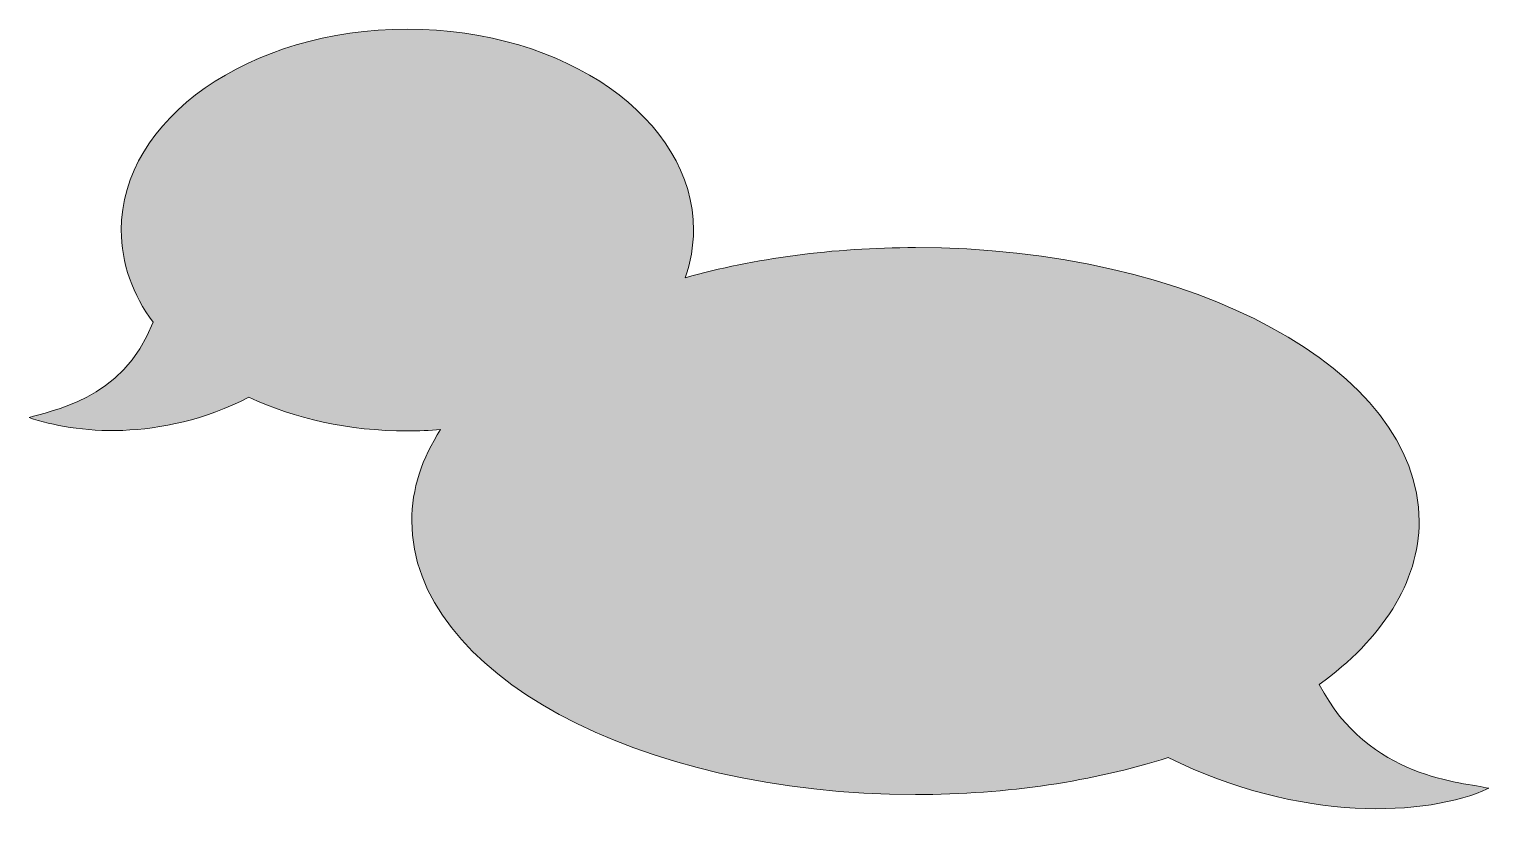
# Model space of a CAD drawing. Header units: inches. Extents: x 0 to 102, y -1 to 54.
import ezdxf

# ---------------------------------------------------------------- set-up
doc = ezdxf.new("R2010")
doc.units = ezdxf.units.IN
doc.header["$MEASUREMENT"] = 0
doc.layers.add('Layer 1', color=7, linetype='Continuous')

msp = doc.modelspace()

# ---------------------------------------------------------------- hatches: boundary and pattern name
at = {"layer": 'Layer 1', "true_color": 0xbbb3ae}
h = msp.add_hatch(color=253, dxfattribs=at)
h.dxf.hatch_style = 2
edge = h.paths.add_edge_path()
edge.add_spline(control_points=[(101.6, 1.42), (99.86, 1.86), (93.22, 2.03), (89.8, 8.65), (94.17, 11.82), (96.75, 15.77), (96.75, 20.03), (96.75, 30.55), (81.06, 39.08), (61.69, 39.08), (55.92, 39.08), (50.47, 38.32), (45.67, 36.98), (46.04, 38.04), (46.24, 39.16), (46.24, 40.3), (46.24, 48.03), (37.32, 54.29), (26.32, 54.29), (15.33, 54.29), (6.41, 48.03), (6.41, 40.3), (6.41, 37.98), (7.21, 35.8), (8.63, 33.88), (6.52, 28.35), (1.32, 27.72), (0, 27.24), (3.18, 26.14), (9.09, 25.5), (15.3, 28.65), (18.46, 27.17), (22.25, 26.31), (26.32, 26.31), (27.11, 26.31), (27.88, 26.34), (28.64, 26.41), (27.34, 24.41), (26.63, 22.27), (26.63, 20.03), (26.63, 9.51), (42.33, 0.99), (61.69, 0.99), (68.11, 0.99), (74.12, 1.92), (79.29, 3.56), (88.52, -0.98), (97.3, -0.56), (101.6, 1.42)], knot_values=[0, 0, 0, 0, 1, 1, 1, 2, 2, 2, 3, 3, 3, 4, 4, 4, 5, 5, 5, 6, 6, 6, 7, 7, 7, 8, 8, 8, 9, 9, 9, 10, 10, 10, 11, 11, 11, 12, 12, 12, 13, 13, 13, 14, 14, 14, 15, 15, 15, 16, 16, 16, 16], degree=3, periodic=1)

# ---------------------------------------------------------------- linework, layer by layer
at = {"layer": 'Layer 1', "lineweight": 0}
msp.add_open_spline([(101.6, 1.42), (99.86, 1.86), (93.22, 2.03), (89.8, 8.65), (94.17, 11.82), (96.75, 15.77), (96.75, 20.03), (96.75, 30.55), (81.06, 39.08), (61.69, 39.08), (55.92, 39.08), (50.47, 38.32), (45.67, 36.98), (46.04, 38.04), (46.24, 39.16), (46.24, 40.3), (46.24, 48.03), (37.32, 54.29), (26.32, 54.29), (15.33, 54.29), (6.41, 48.03), (6.41, 40.3), (6.41, 37.98), (7.21, 35.8), (8.63, 33.88), (6.52, 28.35), (1.32, 27.72), (0, 27.24), (3.18, 26.14), (9.09, 25.5), (15.3, 28.65), (18.46, 27.17), (22.25, 26.31), (26.32, 26.31), (27.11, 26.31), (27.88, 26.34), (28.64, 26.41), (27.34, 24.41), (26.63, 22.27), (26.63, 20.03), (26.63, 9.51), (42.33, 0.99), (61.69, 0.99), (68.11, 0.99), (74.12, 1.92), (79.29, 3.56), (88.52, -0.98), (97.3, -0.56), (101.6, 1.42)], degree=3, knots=[0, 0, 0, 0, 1, 1, 1, 2, 2, 2, 3, 3, 3, 4, 4, 4, 5, 5, 5, 6, 6, 6, 7, 7, 7, 8, 8, 8, 9, 9, 9, 10, 10, 10, 11, 11, 11, 12, 12, 12, 13, 13, 13, 14, 14, 14, 15, 15, 15, 16, 16, 16, 16], dxfattribs=at)

doc.saveas('drawing.dxf')
